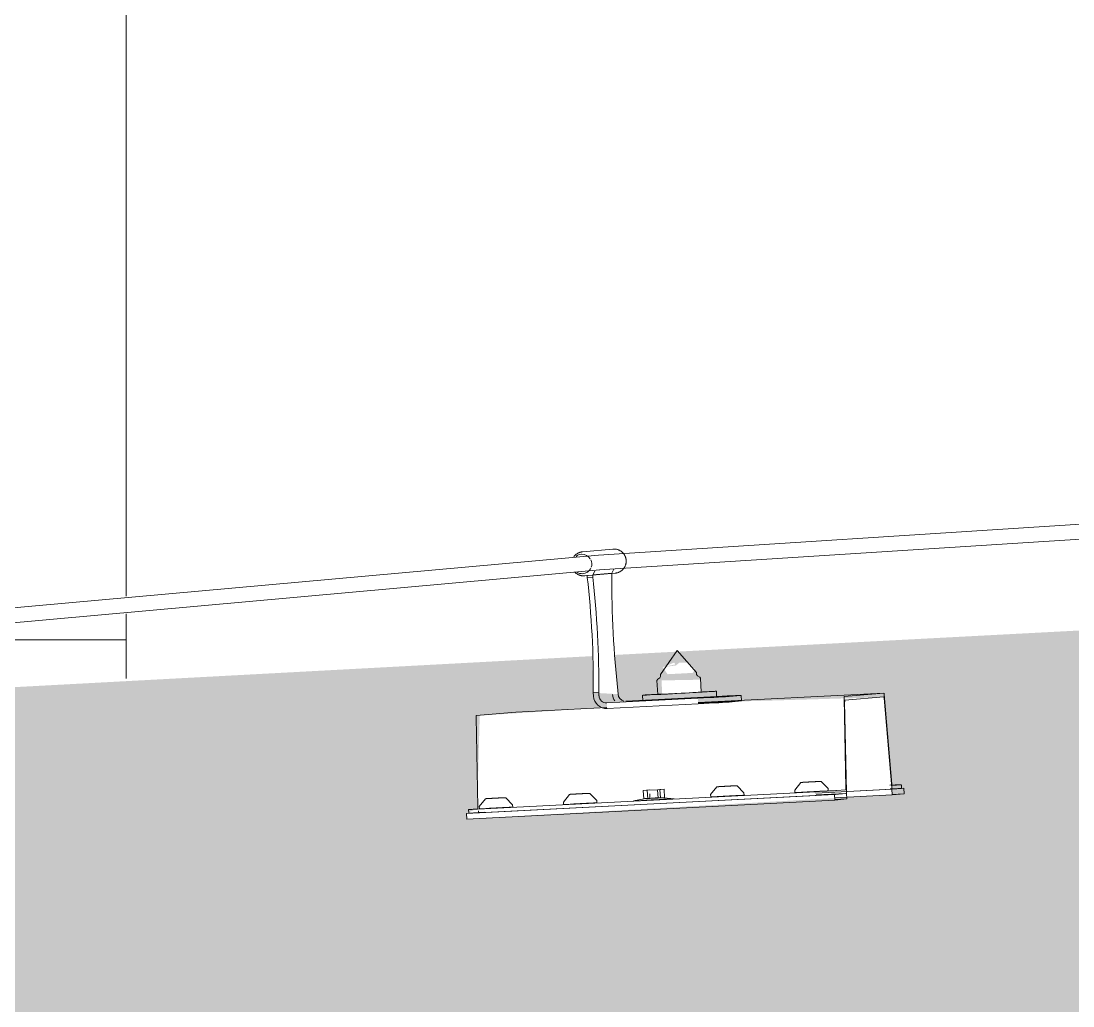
# Model space of a CAD drawing. Header units: millimetres. Extents: x 4237772 to 4686020, y -673 to 29459.
# Drawn here: x 4455386 to 4455952, y 11006 to 11536 of the extents above; entities that cross this region are included whole.
import ezdxf

# ---------------------------------------------------------------- set-up
doc = ezdxf.new("R2010")
doc.units = ezdxf.units.MM
for name, color, linetype, lineweight in [('A-ROOF-PATT', 132, 'Continuous', 5), ('A-WALL-PATT', 111, 'Continuous', 5), ('Q-SPCQ', 91, 'Continuous', 5)]:
    doc.layers.add(name, color=color, linetype=linetype, lineweight=lineweight)

# ---------------------------------------------------------------- blocks, each defined once
blk = doc.blocks.new('Static Line_Sayfa_Metal Deck_Pan Mount - Up to 15 _ pitch - Max 2 Users-1848369-SECTION - GRIDS B1-B2')
at = {"layer": 'Q-SPCQ'}
for p, q in [((4430807.18, 11296.18), (4430069.53, 11248.86)), ((4430070.04, 11240.88), (4430807.69, 11288.19)), ((4430077.37, 11252.08), (4430061.04, 11250.61)), ((4430077.62, 11252.1), (4430077.37, 11252.08)), ((4430069.56, 11248.87), (4421898.8, 10513.64)), ((4421899.52, 10505.67), (4430070.27, 11240.9)), ((4430062.21, 11237.66), (4430078.53, 11239.13)), ((4430066.45, 11238.17), (4430067.52, 11240.28)), ((4430066.45, 11238.17), (4430076.75, 11239.09)), ((4430077.82, 11241.21), (4430076.75, 11239.09)), ((4430076.75, 11239.09), (4430076.81, 11237.92)), ((4430061.96, 11237.65), (4430062.21, 11237.66)), ((4430063.48, 11238.01), (4430063.54, 11236.84)), ((4430063.54, 11236.84), (4430066.51, 11237)), ((4430066.51, 11237), (4430066.45, 11238.17)), ((4430102.94, 11184.58), (4430111.98, 11197.48)), ((4430122.31, 11185.59), (4430111.98, 11197.48)), ((4430101.06, 11181.31), (4430101.43, 11182.05)), ((4430102.62, 11182.82), (4430101.43, 11182.05)), ((4430102.99, 11183.55), (4430102.62, 11182.82)), ((4430102.94, 11184.58), (4430102.99, 11183.55)), ((4430122.37, 11184.56), (4430122.31, 11185.59)), ((4430122.37, 11184.56), (4430122.81, 11183.87)), ((4430124.07, 11183.23), (4430122.81, 11183.87)), ((4430124.52, 11182.53), (4430124.07, 11183.23)), ((4430124.91, 11175.13), (4430124.52, 11182.53)), ((4430080.04, 11176.01), (4430080.15, 11174.01)), ((4430101.06, 11181.31), (4430101.44, 11173.9)), ((4430069.74, 11175.08), (4430066.77, 11174.93)), ((4430066.77, 11174.93), (4430066.88, 11172.93)), ((4430069.85, 11173.08), (4430069.74, 11175.08)), ((4430123.04, 11171.82), (4430074.02, 11169.29)), ((4430084.32, 11170.22), (4430133.34, 11172.75)), ((4430093.33, 11173.48), (4430093.48, 11170.48)), ((4430223.19, 11174.59), (4430123.16, 11169.43)), ((4430133.18, 11172.55), (4430133.02, 11175.55)), ((4430139.82, 11172.76), (4430146.26, 11173.34)), ((4430139.98, 11169.76), (4430146.42, 11170.34)), ((4430146.54, 11170.36), (4430146.38, 11173.35)), ((4430201.76, 11171.9), (4430202.68, 11123.33)), ((4430223.19, 11174.59), (4430201.85, 11172.67)), ((4430202.15, 11170.69), (4430223.09, 11172.57)), ((4430223.26, 11171.83), (4430227.39, 11123.54)), ((4430227.49, 11125.56), (4430223.35, 11173.85)), ((4430074.07, 11166.9), (4430025.13, 11164.38)), ((4430074.17, 11166.3), (4430123.19, 11168.82)), ((4430133.49, 11169.75), (4430123.17, 11169.22)), ((4430202.99, 11121.35), (4430202.07, 11169.93)), ((4430004.62, 11113.12), (4430003.7, 11161.7)), ((4430003.79, 11162.46), (4430025.13, 11164.38)), ((4430232.5, 11125.26), (4430227.65, 11124.82)), ((4430232.69, 11123.27), (4430232.59, 11125.27)), ((4429998.5, 11109.81), (4430196.57, 11120.02)), ((4430008.3, 11112.32), (4430186.56, 11121.5)), ((4430008.41, 11110.32), (4430186.66, 11119.51)), ((4430097.07, 11122.43), (4430093.68, 11122.23)), ((4430093.68, 11122.23), (4430095.82, 11122.32)), ((4430093.92, 11117.68), (4430093.68, 11122.23)), ((4430095.82, 11122.32), (4430101.39, 11122.6)), ((4430095.82, 11122.32), (4430096.06, 11117.76)), ((4430097.17, 11120.39), (4430097.3, 11117.87)), ((4430101.39, 11122.6), (4430104.89, 11122.81)), ((4430101.39, 11122.6), (4430101.63, 11118.02)), ((4430104.89, 11122.81), (4430102.63, 11122.72)), ((4430102.63, 11122.72), (4430102.87, 11118.13)), ((4430104.89, 11122.81), (4430105.13, 11118.2)), ((4430129.92, 11119.97), (4430129.99, 11118.66)), ((4430147.96, 11119.6), (4430147.89, 11120.91)), ((4430175.21, 11122.31), (4430175.28, 11120.99)), ((4430186.6, 11120.7), (4430227.56, 11122.81)), ((4430227.46, 11122.8), (4430186.6, 11120.69)), ((4430203, 11120.6), (4430186.65, 11119.75)), ((4430193.26, 11121.93), (4430193.19, 11123.24)), ((4430203, 11120.6), (4430196.57, 11120.02)), ((4430196.57, 11120.02), (4430196.72, 11117.02)), ((4430196.66, 11118.21), (4430227.61, 11119.8)), ((4430202.6, 11122.57), (4430197.75, 11122.13)), ((4430197.85, 11120.13), (4430202.9, 11120.59)), ((4430203.16, 11117.6), (4430203, 11120.6)), ((4430233.89, 11123.38), (4430227.46, 11122.8)), ((4430227.46, 11122.8), (4430227.61, 11119.8)), ((4430227.47, 11123.05), (4430233.89, 11123.38)), ((4430227.56, 11122.81), (4430232.61, 11123.26)), ((4430227.6, 11120.05), (4430234.05, 11120.38)), ((4430227.61, 11119.8), (4430234.05, 11120.38)), ((4430234.05, 11120.38), (4430233.89, 11123.38)), ((4429998.66, 11106.81), (4430196.72, 11117.02)), ((4430023.44, 11113.18), (4430023.37, 11114.49)), ((4430050.69, 11115.89), (4430050.76, 11114.57)), ((4430068.74, 11115.51), (4430068.67, 11116.83)), ((4430094.12, 11117.73), (4430088.38, 11116.51)), ((4430097.35, 11117.01), (4430093.96, 11116.81)), ((4430093.96, 11116.81), (4430096.1, 11116.89)), ((4430096.1, 11116.89), (4430101.67, 11117.18)), ((4430101.67, 11117.18), (4430105.17, 11117.38)), ((4430105.17, 11117.38), (4430102.92, 11117.29)), ((4430110.34, 11117.66), (4430104.74, 11118.25)), ((4430196.71, 11117.27), (4430203.16, 11117.6)), ((4430196.72, 11117.02), (4430203.16, 11117.6)), ((4429998.5, 11109.81), (4430004.94, 11110.39)), ((4429998.66, 11106.81), (4429998.5, 11109.81)), ((4429999.6, 11111.91), (4429999.71, 11109.92)), ((4429999.69, 11111.92), (4430004.54, 11112.36)), ((4430004.84, 11110.38), (4429999.79, 11109.93)), ((4430008.39, 11110.57), (4430004.94, 11110.39)), ((4430005.4, 11113.55), (4430005.46, 11112.24))]:
    blk.add_line(p, q, dxfattribs=at)
at = {"layer": 'Q-SPCQ', "flags": 128}
for points in [[(4430061.04, 11250.61), (4430060.78, 11250.58), (4430060.52, 11250.54), (4430060.26, 11250.49), (4430060, 11250.43), (4430059.75, 11250.36), (4430059.49, 11250.28), (4430059.25, 11250.19), (4430059, 11250.09), (4430058.76, 11249.98), (4430058.53, 11249.86), (4430058.3, 11249.73), (4430058.08, 11249.59), (4430057.86, 11249.44), (4430057.65, 11249.29), (4430057.44, 11249.13), (4430057.24, 11248.95), (4430057.05, 11248.78), (4430056.87, 11248.59), (4430056.69, 11248.4), (4430056.53, 11248.2), (4430056.37, 11247.99), (4430056.22, 11247.78)], [(4430078.53, 11239.13), (4430078.79, 11239.16), (4430079.06, 11239.2), (4430079.31, 11239.25), (4430079.57, 11239.31), (4430079.83, 11239.38), (4430080.08, 11239.46), (4430080.33, 11239.56), (4430080.57, 11239.66), (4430080.81, 11239.77), (4430081.04, 11239.89), (4430081.27, 11240.02), (4430081.5, 11240.15), (4430081.71, 11240.3), (4430081.93, 11240.46), (4430082.13, 11240.62), (4430082.33, 11240.79), (4430082.52, 11240.97), (4430082.7, 11241.16), (4430082.88, 11241.35), (4430083.05, 11241.55), (4430083.2, 11241.76), (4430083.35, 11241.97), (4430083.5, 11242.19), (4430083.63, 11242.41), (4430083.75, 11242.64), (4430083.87, 11242.87), (4430083.97, 11243.1), (4430084.07, 11243.34), (4430084.15, 11243.59), (4430084.23, 11243.83), (4430084.29, 11244.08), (4430084.35, 11244.33), (4430084.4, 11244.59), (4430084.43, 11244.84), (4430084.46, 11245.1), (4430084.47, 11245.35), (4430084.48, 11245.61), (4430084.47, 11245.87), (4430084.46, 11246.12), (4430084.43, 11246.38), (4430084.4, 11246.63), (4430084.35, 11246.89), (4430084.3, 11247.14), (4430084.23, 11247.38), (4430084.15, 11247.63), (4430084.07, 11247.87), (4430083.97, 11248.11), (4430083.87, 11248.35), (4430083.76, 11248.58), (4430083.63, 11248.81), (4430083.5, 11249.03), (4430083.36, 11249.24), (4430083.21, 11249.46), (4430083.06, 11249.66), (4430082.89, 11249.86), (4430082.72, 11250.05), (4430082.53, 11250.24), (4430082.34, 11250.42), (4430082.15, 11250.59), (4430081.94, 11250.75), (4430081.73, 11250.91), (4430081.52, 11251.05), (4430081.3, 11251.19), (4430081.07, 11251.32), (4430080.83, 11251.44), (4430080.6, 11251.55), (4430080.35, 11251.65), (4430080.11, 11251.74), (4430079.86, 11251.82), (4430079.6, 11251.9), (4430079.35, 11251.96), (4430079.09, 11252.01), (4430078.83, 11252.05), (4430078.56, 11252.08), (4430078.3, 11252.1), (4430078.04, 11252.11), (4430077.77, 11252.11), (4430077.62, 11252.1)], [(4430056.86, 11239.69), (4430057.04, 11239.51), (4430057.23, 11239.33), (4430057.42, 11239.16), (4430057.63, 11238.99), (4430057.84, 11238.84), (4430058.05, 11238.69), (4430058.28, 11238.56), (4430058.5, 11238.43), (4430058.74, 11238.31), (4430058.98, 11238.19), (4430059.22, 11238.09), (4430059.46, 11238), (4430059.72, 11237.92), (4430059.97, 11237.85), (4430060.23, 11237.79), (4430060.48, 11237.74), (4430060.75, 11237.7), (4430061.01, 11237.67), (4430061.27, 11237.65), (4430061.54, 11237.64), (4430061.8, 11237.64), (4430061.96, 11237.65)], [(4430175.21, 11122.31), (4430178.53, 11126.46), (4430178.78, 11126.5), (4430178.88, 11126.51), (4430178.9, 11126.51)], [(4430193.19, 11123.24), (4430189.46, 11127.03), (4430189.21, 11127.04), (4430189.1, 11127.04), (4430189.04, 11127.04), (4430188.97, 11127.04), (4430188.91, 11127.04), (4430188.85, 11127.04), (4430188.78, 11127.03), (4430188.71, 11127.03), (4430188.63, 11127.03), (4430188.54, 11127.02), (4430188.45, 11127.02), (4430188.35, 11127.02), (4430188.25, 11127.01), (4430188.13, 11127.01), (4430188.02, 11127), (4430187.89, 11127), (4430187.76, 11126.99), (4430187.63, 11126.98), (4430187.48, 11126.98), (4430187.34, 11126.97), (4430187.18, 11126.96), (4430187.03, 11126.95), (4430186.86, 11126.95), (4430186.7, 11126.94), (4430186.53, 11126.93), (4430186.35, 11126.92), (4430186.17, 11126.91), (4430185.99, 11126.9), (4430185.8, 11126.89), (4430185.62, 11126.88), (4430185.43, 11126.87), (4430185.23, 11126.86), (4430185.04, 11126.86), (4430184.84, 11126.84), (4430184.64, 11126.83), (4430184.44, 11126.82), (4430184.24, 11126.81), (4430184.04, 11126.8), (4430183.84, 11126.79), (4430183.64, 11126.78), (4430183.45, 11126.77), (4430183.25, 11126.76), (4430183.05, 11126.75), (4430182.85, 11126.74), (4430182.66, 11126.73), (4430182.47, 11126.72), (4430182.28, 11126.71), (4430182.09, 11126.7), (4430181.91, 11126.69), (4430181.73, 11126.68), (4430181.55, 11126.67), (4430181.38, 11126.66), (4430181.21, 11126.65), (4430181.04, 11126.64), (4430180.88, 11126.63), (4430180.73, 11126.62), (4430180.58, 11126.62), (4430180.43, 11126.61), (4430180.29, 11126.6), (4430180.16, 11126.59), (4430180.03, 11126.58), (4430179.91, 11126.58), (4430179.8, 11126.57), (4430179.69, 11126.56), (4430179.58, 11126.56), (4430179.49, 11126.55), (4430179.4, 11126.55), (4430179.32, 11126.54), (4430179.24, 11126.54), (4430179.17, 11126.53), (4430179.1, 11126.53), (4430179.04, 11126.52), (4430178.98, 11126.52), (4430178.92, 11126.51), (4430178.9, 11126.51)], [(4430050.69, 11115.89), (4430054, 11120.04), (4430054.26, 11120.08), (4430054.36, 11120.09), (4430054.38, 11120.09)], [(4430068.67, 11116.83), (4430064.94, 11120.62), (4430064.69, 11120.63), (4430064.58, 11120.63), (4430064.51, 11120.62), (4430064.45, 11120.62), (4430064.39, 11120.62), (4430064.33, 11120.62), (4430064.26, 11120.62), (4430064.19, 11120.61), (4430064.11, 11120.61), (4430064.02, 11120.61), (4430063.93, 11120.6), (4430063.83, 11120.6), (4430063.73, 11120.59), (4430063.61, 11120.59), (4430063.5, 11120.58), (4430063.37, 11120.58), (4430063.24, 11120.57), (4430063.1, 11120.57), (4430062.96, 11120.56), (4430062.82, 11120.55), (4430062.66, 11120.54), (4430062.51, 11120.54), (4430062.34, 11120.53), (4430062.18, 11120.52), (4430062.01, 11120.51), (4430061.83, 11120.5), (4430061.65, 11120.49), (4430061.47, 11120.49), (4430061.28, 11120.48), (4430061.1, 11120.47), (4430060.9, 11120.46), (4430060.71, 11120.45), (4430060.52, 11120.44), (4430060.32, 11120.43), (4430060.12, 11120.42), (4430059.92, 11120.41), (4430059.72, 11120.4), (4430059.52, 11120.39), (4430059.32, 11120.38), (4430059.12, 11120.37), (4430058.92, 11120.35), (4430058.73, 11120.34), (4430058.53, 11120.33), (4430058.33, 11120.32), (4430058.14, 11120.31), (4430057.95, 11120.3), (4430057.76, 11120.29), (4430057.57, 11120.28), (4430057.39, 11120.27), (4430057.21, 11120.26), (4430057.03, 11120.25), (4430056.85, 11120.24), (4430056.69, 11120.23), (4430056.52, 11120.22), (4430056.36, 11120.22), (4430056.21, 11120.21), (4430056.06, 11120.2), (4430055.91, 11120.19), (4430055.77, 11120.18), (4430055.64, 11120.17), (4430055.51, 11120.17), (4430055.39, 11120.16), (4430055.27, 11120.15), (4430055.17, 11120.15), (4430055.06, 11120.14), (4430054.97, 11120.13), (4430054.88, 11120.13), (4430054.79, 11120.12), (4430054.72, 11120.12), (4430054.65, 11120.11), (4430054.58, 11120.11), (4430054.52, 11120.11), (4430054.46, 11120.1), (4430054.4, 11120.1), (4430054.38, 11120.09)], [(4430129.92, 11119.97), (4430133.23, 11124.13), (4430133.48, 11124.16), (4430133.58, 11124.17), (4430133.6, 11124.18)], [(4430147.89, 11120.91), (4430144.17, 11124.7), (4430143.91, 11124.71), (4430143.81, 11124.71), (4430143.74, 11124.71), (4430143.68, 11124.71), (4430143.62, 11124.7), (4430143.56, 11124.7), (4430143.49, 11124.7), (4430143.41, 11124.7), (4430143.33, 11124.69), (4430143.25, 11124.69), (4430143.16, 11124.69), (4430143.06, 11124.68), (4430142.95, 11124.68), (4430142.84, 11124.67), (4430142.72, 11124.67), (4430142.6, 11124.66), (4430142.47, 11124.65), (4430142.33, 11124.65), (4430142.19, 11124.64), (4430142.04, 11124.63), (4430141.89, 11124.63), (4430141.73, 11124.62), (4430141.57, 11124.61), (4430141.4, 11124.6), (4430141.23, 11124.6), (4430141.05, 11124.59), (4430140.88, 11124.58), (4430140.69, 11124.57), (4430140.51, 11124.56), (4430140.32, 11124.55), (4430140.13, 11124.54), (4430139.94, 11124.53), (4430139.74, 11124.52), (4430139.55, 11124.51), (4430139.35, 11124.5), (4430139.15, 11124.49), (4430138.95, 11124.48), (4430138.75, 11124.47), (4430138.55, 11124.46), (4430138.35, 11124.45), (4430138.15, 11124.44), (4430137.95, 11124.43), (4430137.75, 11124.42), (4430137.56, 11124.41), (4430137.36, 11124.4), (4430137.17, 11124.39), (4430136.98, 11124.38), (4430136.79, 11124.37), (4430136.61, 11124.36), (4430136.43, 11124.35), (4430136.25, 11124.34), (4430136.08, 11124.33), (4430135.91, 11124.32), (4430135.75, 11124.31), (4430135.59, 11124.3), (4430135.43, 11124.29), (4430135.28, 11124.28), (4430135.14, 11124.27), (4430135, 11124.27), (4430134.86, 11124.26), (4430134.74, 11124.25), (4430134.61, 11124.24), (4430134.5, 11124.24), (4430134.39, 11124.23), (4430134.29, 11124.22), (4430134.19, 11124.22), (4430134.1, 11124.21), (4430134.02, 11124.21), (4430133.94, 11124.2), (4430133.87, 11124.2), (4430133.81, 11124.19), (4430133.74, 11124.19), (4430133.68, 11124.18), (4430133.62, 11124.18), (4430133.6, 11124.18)], [(4430005.4, 11113.55), (4430008.71, 11117.71), (4430008.96, 11117.75), (4430009.06, 11117.76), (4430009.08, 11117.76)], [(4430023.37, 11114.49), (4430019.64, 11118.28), (4430019.39, 11118.29), (4430019.29, 11118.29), (4430019.22, 11118.29), (4430019.16, 11118.29), (4430019.1, 11118.29), (4430019.03, 11118.28), (4430018.97, 11118.28), (4430018.89, 11118.28), (4430018.81, 11118.28), (4430018.73, 11118.27), (4430018.63, 11118.27), (4430018.54, 11118.26), (4430018.43, 11118.26), (4430018.32, 11118.25), (4430018.2, 11118.25), (4430018.07, 11118.24), (4430017.94, 11118.24), (4430017.81, 11118.23), (4430017.67, 11118.22), (4430017.52, 11118.22), (4430017.37, 11118.21), (4430017.21, 11118.2), (4430017.05, 11118.19), (4430016.88, 11118.19), (4430016.71, 11118.18), (4430016.53, 11118.17), (4430016.36, 11118.16), (4430016.17, 11118.15), (4430015.99, 11118.14), (4430015.8, 11118.13), (4430015.61, 11118.12), (4430015.42, 11118.11), (4430015.22, 11118.1), (4430015.02, 11118.09), (4430014.83, 11118.08), (4430014.63, 11118.07), (4430014.43, 11118.06), (4430014.23, 11118.05), (4430014.03, 11118.04), (4430013.83, 11118.03), (4430013.63, 11118.02), (4430013.43, 11118.01), (4430013.23, 11118), (4430013.04, 11117.99), (4430012.84, 11117.98), (4430012.65, 11117.97), (4430012.46, 11117.96), (4430012.27, 11117.95), (4430012.09, 11117.94), (4430011.91, 11117.93), (4430011.73, 11117.92), (4430011.56, 11117.91), (4430011.39, 11117.9), (4430011.23, 11117.89), (4430011.06, 11117.88), (4430010.91, 11117.87), (4430010.76, 11117.86), (4430010.61, 11117.86), (4430010.48, 11117.85), (4430010.34, 11117.84), (4430010.21, 11117.83), (4430010.09, 11117.83), (4430009.98, 11117.82), (4430009.87, 11117.81), (4430009.77, 11117.81), (4430009.67, 11117.8), (4430009.58, 11117.79), (4430009.5, 11117.79), (4430009.42, 11117.78), (4430009.35, 11117.78), (4430009.28, 11117.78), (4430009.22, 11117.77), (4430009.16, 11117.77), (4430009.1, 11117.76), (4430009.08, 11117.76)]]:
    blk.add_lwpolyline(points, dxfattribs=at)
at = {"layer": 'Q-SPCQ'}
for centre, major_axis, ratio, start_param, end_param in [((4430060.78, 11244.06), (-0.47, 5.2), 0.991613, 0, 0.578027), ((4430060.78, 11244.06), (-0.47, 5.2), 0.991613, 5.198059, 6.245256), ((4430060.78, 11244.06), (-0.47, 5.2), 0.991613, 4.281047, 5.08396), ((4430060.78, 11244.06), (-0.47, 5.2), 0.991613, 2.471398, 3.103664), ((4430060.78, 11244.06), (-0.47, 5.2), 0.991613, 3.103664, 4.150861), ((4430057.08, 11205.16), (-3.6, 69.91), 0.129148, 4.258548, 5.176114), ((4430060.05, 11205.31), (-3.6, 69.91), 0.129148, 4.258548, 5.176114), ((4430086.51, 11207.69), (-3.6, 69.91), 0.129148, 1.116956, 2.034521), ((4430073.81, 11173.29), (-0.63, 6.97), 0.991613, 1.532867, 3.103664), ((4430073.81, 11173.29), (-0.36, 3.98), 0.991613, 1.532867, 3.103664), ((4430084.11, 11174.21), (-0.63, 6.97), 0.991613, 1.532867, 2.056466), ((4430084.11, 11174.21), (-0.36, 3.98), 0.991613, 1.532867, 2.841864), ((4430113.18, 11174.51), (19.85, 1.04), 0.004901, 3.012082, 6.153674), ((4430113.33, 11171.52), (19.85, 1.04), 0.004901, 3.012082, 6.153674), ((4430113.18, 11174.51), (19.85, 1.04), 0.004901, 2.076476, 3.012082), ((4430113.33, 11171.52), (19.85, 1.04), 0.004901, 6.153674, 9.295267), ((4430113.18, 11174.51), (11.73, 0.61), 0.004901, 3.012082, 6.153674), ((4430113.18, 11174.51), (11.73, 0.61), 0.004901, 2.602437, 3.012082), ((4430124.97, 11171.99), (14.98, 0.78), 0.004901, 4.582878, 6.153674), ((4430113.18, 11174.51), (19.85, 1.04), 0.004901, 6.153674, 7.186127), ((4430131.41, 11172.57), (14.98, 0.78), 0.004901, 6.153674, 7.724471), ((4430131.56, 11169.58), (14.98, 0.78), 0.004901, 6.153674, 7.724471), ((4430201.9, 11171.67), (-0.051, 0.999), 0.129148, 0.004942, 1.323579), ((4430202.21, 11169.69), (-0.051, 0.999), 0.129148, 0.004942, 1.323579), ((4430223.15, 11171.57), (-0.051, 0.999), 0.129148, 4.969491, 6.283185), ((4430223.24, 11173.59), (-0.051, 0.999), 0.129148, 4.969491, 5.848582), ((4430125.13, 11169), (14.98, 0.78), 0.004901, 4.582878, 6.153674), ((4430003.84, 11161.46), (-0.051, 0.999), 0.129148, 0.224715, 1.323579), ((4430222.6, 11124.75), (9.99, 0.52), 0.004901, 6.153674, 7.462671), ((4430227.6, 11125.82), (-0.051, 0.999), 0.129148, 1.827898, 3.141593), ((4430138.97, 11119.13), (8.99, 0.47), 0.004901, 6.153674, 9.295267), ((4430138.97, 11119.13), (8.99, 0.47), 0.004901, 5.106477, 6.153674), ((4430184.27, 11121.46), (8.99, 0.47), 0.004901, 3.012082, 4.059279), ((4430184.27, 11121.46), (8.99, 0.47), 0.004901, 6.153674, 9.295267), ((4430187.84, 11121.62), (9.99, 0.52), 0.004901, 4.582878, 6.153674), ((4430184.27, 11121.46), (8.99, 0.47), 0.004901, 5.106477, 6.153674), ((4430187.95, 11119.62), (9.99, 0.52), 0.004901, 5.630076, 6.153674), ((4430202.55, 11123.57), (-0.051, 0.999), 0.129148, 3.366308, 4.465172), ((4430202.85, 11121.59), (-0.051, 0.999), 0.129148, 3.146535, 4.465172), ((4430222.7, 11122.75), (9.99, 0.52), 0.004901, 6.153674, 7.462671), ((4430227.51, 11123.81), (-0.051, 0.999), 0.129148, 1.827898, 2.926762), ((4430059.75, 11115.04), (8.99, 0.47), 0.004901, 3.012082, 4.059279), ((4430059.75, 11115.04), (8.99, 0.47), 0.004901, 6.153674, 9.295267), ((4430059.75, 11115.04), (8.99, 0.47), 0.004901, 5.106477, 6.153674), ((4430099.36, 11117.08), (10.99, 0.57), 0.004901, 3.012082, 4.059279), ((4430099.36, 11117.08), (10.99, 0.57), 0.004901, 6.153674, 9.295267), ((4430099.36, 11117.08), (10.99, 0.57), 0.004901, 5.106477, 6.153674), ((4430138.97, 11119.13), (8.99, 0.47), 0.004901, 3.012082, 4.059279), ((4430009.59, 11112.43), (9.99, 0.52), 0.004901, 3.012082, 4.582878), ((4430009.69, 11110.44), (9.99, 0.52), 0.004901, 3.012082, 3.535681), ((4430004.48, 11113.36), (-0.051, 0.999), 0.129148, 3.366308, 4.465172), ((4430004.79, 11111.38), (-0.051, 0.999), 0.129148, 3.146535, 4.465172), ((4430014.45, 11112.71), (8.99, 0.47), 0.004901, 3.012082, 3.86853), ((4430014.45, 11112.71), (8.99, 0.47), 0.004901, 6.153674, 9.295267), ((4430014.45, 11112.71), (8.99, 0.47), 0.004901, 5.106477, 6.153674)]:
    blk.add_ellipse(centre, major_axis=major_axis, ratio=ratio, start_param=start_param, end_param=end_param, dxfattribs=at)
for points in [[(4430093.92, 11117.68), (4430094.48, 11117.8), (4430095.6, 11117.94), (4430096.73, 11117.92), (4430097.3, 11117.87)], [(4430096.06, 11117.76), (4430095.7, 11117.83), (4430094.98, 11117.88), (4430094.27, 11117.78), (4430093.92, 11117.68)], [(4430101.63, 11118.02), (4430100.69, 11118.06), (4430098.83, 11118.05), (4430096.98, 11117.88), (4430096.06, 11117.76)], [(4430097.3, 11117.87), (4430098.23, 11118), (4430100.08, 11118.16), (4430101.94, 11118.17), (4430102.87, 11118.13)], [(4430105.13, 11118.2), (4430104.54, 11118.24), (4430103.37, 11118.26), (4430102.21, 11118.13), (4430101.63, 11118.02)], [(4430102.87, 11118.13), (4430103.24, 11118.22), (4430103.99, 11118.32), (4430104.75, 11118.26), (4430105.13, 11118.2)]]:
    blk.add_open_spline(points, degree=3, dxfattribs=at)

msp = doc.modelspace()

# ---------------------------------------------------------------- hatches: boundary and pattern name
at = {"layer": 'A-ROOF-PATT'}
h = msp.add_hatch(dxfattribs=at)
h.set_pattern_fill('FP_187', color=256, style=0, pattern_type=2)
h.set_pattern_definition([(3.013, (37691.9309, -226018.123), (-31.18210451525, -1.0529e-05), [])])
h.paths.add_polyline_path([(4446822.66, 10371.9), (4446831.46, 10372.36), (4446831.72, 10369.14), (4446837.2, 10369.96), (4446837.06, 10372.67), (4446822.08, 10371.9)])
h.paths.add_polyline_path([(4447460.75, 10390.35), (4447461.43, 10390.39), (4447460.75, 10426.49)])
h.paths.add_polyline_path([(4435506.16, 9766.59), (4446705.38, 10350.94), (4446710.37, 10360.24), (4446785.05, 10367.42), (4446784.92, 10369.96), (4446800.8, 10373.36), (4446800.32, 10382.53), (4446826.25, 10384.04), (4446826.85, 10372.57), (4446852.52, 10373.82), (4446852.77, 10370.22), (4446922.52, 10373.82), (4446927.28, 10362.52), (4447460.75, 10390.35), (4447462.72, 10427.25), (4447531.16, 10432.22), (4447531.07, 10434.09), (4447580.2, 10434.4), (4447580.24, 10434.23), (4447680.24, 10437.13), (4447680.68, 10432.22), (4447684.44, 10402.03), (4461505.45, 11123.17), (4461702.69, 11188.78), (4461702.69, 11216.84), (4461413.29, 11201.99), (4461413.29, 11495.36), (4461113.08, 11479.57), (4461111.37, 11277.74), (4460816.88, 11226.59), (4460803.94, 11228.29), (4460788.71, 11235.72), (4460779, 11244.52), (4460771.94, 11255.52), (4460768.01, 11267.97), (4460767.46, 11281.01), (4460770.34, 11293.77), (4460775.26, 11303.78), (4460785.55, 11315.03), (4460797.47, 11322.21), (4460814.63, 11326.96), (4461013.08, 11361.95), (4461013.08, 11474.31), (4456579.26, 11241.06), (4456599.23, 11193.61), (4456641.72, 11195.8), (4456641.72, 11189.78), (4456526.41, 11181.12), (4456524.95, 11187.22), (4456505.59, 11233.2), (4456436.4, 11228.92), (4456419.79, 11178.26), (4456306.56, 11169.79), (4456306.41, 11175.79), (4456349.24, 11179.65), (4456366.41, 11229.12), (4456348.46, 11228.92), (4455705.83, 11195.11), (4455707.69, 11174.01), (4455697.38, 11174.59), (4455695.97, 11175.01), (4455694.32, 11174.93), (4455693.64, 11194.47), (4454961.71, 11155.16), (4454964.92, 11107.17), (4454954.61, 11107.75), (4454953.83, 11108.21), (4454951.55, 11108.09), (4454949.77, 11155.33), (4454420.51, 11125.97), (4454221.07, 11105.95), (4454218.77, 11103.97), (4454220.64, 11056.53), (4454222.15, 11040.34), (4454211.83, 11040.91), (4454211.06, 11041.37), (4454208.77, 11041.25), (4454206.23, 11096.25), (4454207.03, 11103.25), (4454208.52, 11103.32), (4454208.45, 11104.38), (4454203.05, 11105.18), (4454198.44, 11105.98), (4453478.3, 11039.12), (4453475.99, 11037.14), (4453477.86, 10989.7), (4453479.38, 10973.5), (4453469.06, 10974.08), (4453468.29, 10974.54), (4453466, 10974.42), (4453463.45, 11029.42), (4453464.25, 11036.41), (4453465.74, 11036.49), (4453465.68, 11037.54), (4453460.28, 11038.34), (4453455.66, 11039.15), (4452735.52, 10972.28), (4452733.22, 10970.3), (4452735.09, 10922.86), (4452736.6, 10906.66), (4452726.29, 10907.24), (4452725.52, 10907.7), (4452723.23, 10907.58), (4452720.68, 10962.58), (4452721.48, 10969.57), (4452722.97, 10969.65), (4452722.91, 10970.7), (4452717.5, 10971.5), (4452712.89, 10972.31), (4451992.75, 10905.44), (4451990.45, 10903.46), (4451992.32, 10856.02), (4451993.83, 10839.83), (4451983.52, 10840.4), (4451982.74, 10840.86), (4451980.46, 10840.74), (4451977.91, 10895.74), (4451978.71, 10902.73), (4451980.2, 10902.81), (4451980.14, 10903.87), (4451974.73, 10904.67), (4451970.12, 10905.47), (4451249.98, 10838.61), (4451247.67, 10836.63), (4451249.55, 10789.18), (4451251.06, 10772.99), (4451240.74, 10773.56), (4451239.97, 10774.02), (4451237.68, 10773.91), (4451235.14, 10828.9), (4451235.94, 10835.9), (4451237.42, 10835.97), (4451237.36, 10837.03), (4451231.96, 10837.83), (4451227.35, 10838.64), (4450507.21, 10771.77), (4450504.9, 10769.79), (4450506.77, 10722.35), (4450508.28, 10706.15), (4450497.97, 10706.73), (4450497.2, 10707.19), (4450494.91, 10707.07), (4450492.36, 10762.07), (4450493.16, 10769.06), (4450494.65, 10769.14), (4450494.59, 10770.19), (4450489.19, 10770.99), (4450484.57, 10771.8), (4449764.43, 10704.93), (4449762.13, 10702.95), (4449764, 10655.51), (4449765.51, 10639.32), (4449755.2, 10639.89), (4449755.02, 10640.38), (4449752.14, 10640.23), (4449749.59, 10695.23), (4449750.39, 10702.22), (4449751.88, 10702.3), (4449751.82, 10703.36), (4449746.41, 10704.15), (4449741.8, 10704.96), (4449021.66, 10638.09), (4449019.36, 10636.11), (4449021.23, 10588.67), (4449022.74, 10572.48), (4449012.42, 10573.05), (4449011.65, 10573.51), (4449009.37, 10573.4), (4449006.82, 10628.39), (4449007.62, 10635.39), (4449009.11, 10635.46), (4449009.05, 10636.52), (4449003.64, 10637.32), (4448999.03, 10638.13), (4448278.89, 10571.26), (4448276.58, 10569.28), (4448279.39, 10511.83), (4448279.97, 10505.64), (4448269.64, 10506.97), (4448269.47, 10506.71), (4448266.58, 10508.82), (4448264.05, 10561.56), (4448264.84, 10568.55), (4448266.33, 10568.63), (4448266.27, 10569.68), (4448260.87, 10570.48), (4448256.26, 10571.29), (4447536.12, 10504.42), (4447533.81, 10502.44), (4447535.68, 10455), (4447537.19, 10438.8), (4447526.89, 10438.8), (4447526.11, 10439.84), (4447523.82, 10439.72), (4447521.27, 10494.72), (4447522.07, 10501.71), (4447523.56, 10501.79), (4447523.5, 10502.85), (4447518.1, 10503.64), (4447513.4, 10507.64), (4447513.21, 10511.23), (4447524.08, 10515.94), (4447537.51, 10515.42), (4447540.4, 10514.9), (4448261.78, 10581.91), (4448264.06, 10582.53), (4448280.28, 10582.26), (4448283.17, 10581.74), (4449006, 10648), (4449006.84, 10649.36), (4449023.05, 10649.1), (4449025.95, 10648.57), (4449747.33, 10715.59), (4449749.61, 10716.2), (4449765.83, 10715.93), (4449768.72, 10715.41), (4450490.1, 10782.42), (4450492.38, 10783.04), (4450508.6, 10782.77), (4450511.49, 10782.25), (4451232.87, 10849.26), (4451235.15, 10849.87), (4451251.37, 10849.61), (4451254.26, 10849.09), (4451975.65, 10916.1), (4451977.93, 10916.71), (4451994.15, 10916.44), (4451997.04, 10915.92), (4452718.42, 10982.93), (4452720.7, 10983.55), (4452736.92, 10983.28), (4452739.81, 10982.76), (4453461.19, 11049.77), (4453463.47, 11050.38), (4453479.69, 11050.12), (4453482.58, 11049.6), (4453969.24, 11093.53), (4435680.2, 9779.1)])
h.paths.add_polyline_path([(4446778.76, 10354.77), (4446851.35, 10360.04), (4446849.55, 10364.32), (4446780.36, 10360.04), (4446779.49, 10357.15)])
h.paths.add_polyline_path([(4446805.28, 10371.62), (4446806.81, 10373.82), (4446805.44, 10373.36)])
h.paths.add_polyline_path([(4446781.79, 10372.8), (4446781.79, 10392.77), (4446777.12, 10392.78), (4446786.88, 10439.9), (4446791.83, 10440.15), (4446796.55, 10391.06), (4446798.53, 10374.31), (4446784.92, 10373.08)])
h.paths.add_polyline_path([(4446800.23, 10384.68), (4446802.88, 10389.42), (4446810.61, 10391.79), (4446827.05, 10386.36), (4446802.88, 10384.81)])
h.paths.add_polyline_path([(4447531.07, 10434.09), (4447587.96, 10437.36), (4447534.71, 10434.29)])
h.paths.add_polyline_path([(4448198.48, 10438.44), (4448198.32, 10441.44), (4448204.42, 10444.21), (4448204.3, 10452.23), (4448205.5, 10494.09), (4448273.96, 10498.54), (4448274, 10500.94), (4448330.73, 10504.2), (4448322.86, 10503.45), (4448323.02, 10501.06), (4448423.01, 10503.97), (4448424.99, 10481.13), (4448427.47, 10454.69), (4448427.32, 10453.66), (4448427.21, 10451.42), (4448203.52, 10438.7)])
h.paths.add_polyline_path([(4447560.93, 10438.79), (4447560.54, 10446.2), (4447581.49, 10447.04), (4447581.86, 10439.91), (4447561.28, 10438.8)])
h.paths.add_polyline_path([(4447561.2, 10453.38), (4447567.46, 10455.8), (4447568.29, 10454.85), (4447565.32, 10454.24)])
h.paths.add_polyline_path([(4447563.79, 10449.53), (4447563.79, 10452.94), (4447568.3, 10454.24), (4447570.2, 10455.8), (4447575.03, 10455.8), (4447578.56, 10452.16), (4447577.38, 10450.26), (4447568.33, 10449.76)])
h.paths.add_polyline_path([(4448941.25, 10505.28), (4448941.1, 10508.28), (4448947.2, 10511.04), (4448947.07, 10519.06), (4448948.27, 10560.93), (4449016.74, 10565.37), (4449016.77, 10567.78), (4449073.5, 10571.03), (4449065.63, 10570.29), (4449065.79, 10567.9), (4449165.78, 10570.81), (4449166.68, 10560.63), (4449170.25, 10521.52), (4449170.09, 10520.5), (4449169.99, 10518.26), (4448948.6, 10505.66)])
h.paths.add_polyline_path([(4448303.7, 10505.62), (4448303.31, 10513.03), (4448324.37, 10511.83), (4448324.63, 10506.74), (4448304.05, 10505.64)])
h.paths.add_polyline_path([(4448303.98, 10520.22), (4448310.24, 10522.64), (4448311.07, 10521.69), (4448308.09, 10521.07)])
h.paths.add_polyline_path([(4448306.56, 10516.37), (4448306.56, 10519.78), (4448311.08, 10521.07), (4448312.97, 10522.64), (4448317.8, 10522.64), (4448321.33, 10519), (4448320.16, 10517.1), (4448311.1, 10516.6)])
h.paths.add_polyline_path([(4449684.03, 10572.12), (4449683.87, 10575.11), (4449689.97, 10577.88), (4449689.85, 10585.9), (4449691.04, 10627.76), (4449759.51, 10632.21), (4449759.54, 10634.61), (4449816.27, 10637.87), (4449808.4, 10637.12), (4449808.56, 10634.74), (4449908.56, 10637.64), (4449909.45, 10627.47), (4449913.02, 10588.36), (4449912.86, 10587.33), (4449912.76, 10585.09), (4449689.07, 10572.38)])
h.paths.add_polyline_path([(4449046.47, 10572.46), (4449046.09, 10579.87), (4449067.03, 10580.72), (4449067.41, 10573.58), (4449046.82, 10572.48)])
h.paths.add_polyline_path([(4449046.75, 10587.06), (4449053.01, 10589.48), (4449053.84, 10588.53), (4449050.86, 10587.91)])
h.paths.add_polyline_path([(4449049.33, 10583.2), (4449049.33, 10586.61), (4449053.85, 10587.91), (4449055.75, 10589.48), (4449060.57, 10589.48), (4449064.11, 10585.84), (4449062.93, 10583.93), (4449053.87, 10583.44)])
h.paths.add_polyline_path([(4450426.8, 10638.96), (4450426.64, 10641.95), (4450432.74, 10644.72), (4450432.62, 10652.74), (4450433.81, 10694.6), (4450502.28, 10699.05), (4450502.31, 10701.45), (4450559.05, 10704.71), (4450551.18, 10703.96), (4450551.33, 10701.57), (4450651.33, 10704.48), (4450652.23, 10694.3), (4450655.79, 10655.2), (4450655.64, 10654.17), (4450655.53, 10651.93), (4450484.93, 10641.95)])
h.paths.add_polyline_path([(4449789.24, 10639.3), (4449788.86, 10646.71), (4449809.81, 10647.55), (4449810.18, 10640.42), (4449789.59, 10639.32)])
h.paths.add_polyline_path([(4449789.52, 10653.89), (4449795.78, 10656.31), (4449796.61, 10655.36), (4449793.63, 10654.75)])
h.paths.add_polyline_path([(4449792.11, 10650.04), (4449792.11, 10653.45), (4449796.62, 10654.75), (4449798.52, 10656.31), (4449803.35, 10656.31), (4449806.88, 10652.67), (4449805.7, 10650.77), (4449796.65, 10650.28)])
h.paths.add_polyline_path([(4451169.57, 10705.79), (4451169.41, 10708.79), (4451175.51, 10711.55), (4451175.39, 10719.58), (4451176.59, 10761.44), (4451245.05, 10765.88), (4451246.94, 10768.45), (4451301.82, 10771.54), (4451293.95, 10770.8), (4451294.11, 10768.41), (4451394.1, 10771.32), (4451395, 10761.14), (4451398.56, 10722.03), (4451398.41, 10721.01), (4451398.31, 10718.77), (4451174.61, 10706.05)])
h.paths.add_polyline_path([(4450532.02, 10706.13), (4450531.63, 10713.54), (4450552.6, 10713.93), (4450552.95, 10707.25), (4450532.37, 10706.15)])
h.paths.add_polyline_path([(4450532.29, 10720.73), (4450538.55, 10723.15), (4450538.99, 10722.12), (4450536.41, 10721.58)])
h.paths.add_polyline_path([(4450534.88, 10716.88), (4450532.29, 10720.73), (4450539.39, 10721.58), (4450541.29, 10723.15), (4450546.12, 10723.15), (4450549.65, 10719.51), (4450548.47, 10717.61), (4450539.25, 10717.1)])
h.paths.add_polyline_path([(4451912.34, 10772.63), (4451912.19, 10775.63), (4451918.29, 10778.39), (4451918.16, 10786.41), (4451919.36, 10828.27), (4451987.83, 10832.72), (4451989.38, 10835.26), (4452044.59, 10838.38), (4452036.72, 10837.64), (4452036.88, 10835.25), (4452136.87, 10838.15), (4452137.77, 10827.98), (4452141.34, 10788.87), (4452141.18, 10787.85), (4452141.08, 10785.61), (4451917.39, 10772.89)])
h.paths.add_polyline_path([(4451274.79, 10772.97), (4451274.4, 10780.38), (4451295.35, 10781.23), (4451295.72, 10774.09), (4451275.14, 10772.99)])
h.paths.add_polyline_path([(4451275.07, 10787.57), (4451281.33, 10789.99), (4451282.16, 10789.04), (4451279.18, 10788.42)])
h.paths.add_polyline_path([(4451277.65, 10783.72), (4451277.65, 10787.13), (4451282.17, 10788.42), (4451284.07, 10789.99), (4451288.89, 10789.99), (4451292.42, 10786.35), (4451291.25, 10784.44), (4451282.19, 10783.95)])
h.paths.add_polyline_path([(4452655.12, 10839.47), (4452654.96, 10842.46), (4452661.06, 10845.23), (4452660.88, 10856.33), (4452662.13, 10895.11), (4452730.6, 10899.56), (4452731.83, 10902.07), (4452787.37, 10905.22), (4452779.49, 10904.47), (4452779.65, 10902.08), (4452879.65, 10904.99), (4452880.54, 10894.81), (4452884.11, 10855.71), (4452883.95, 10854.68), (4452883.85, 10852.44), (4452660.16, 10839.73)])
h.paths.add_polyline_path([(4452017.56, 10839.81), (4452017.18, 10847.22), (4452038.12, 10848.06), (4452038.5, 10840.93), (4452017.91, 10839.83)])
h.paths.add_polyline_path([(4452017.84, 10854.41), (4452022.97, 10858.12), (4452024.93, 10855.87), (4452021.95, 10855.26)])
h.paths.add_polyline_path([(4452020.42, 10850.55), (4452020.42, 10853.96), (4452024.94, 10855.26), (4452025.84, 10856.33), (4452029.44, 10858.12), (4452035.2, 10853.18), (4452034.02, 10851.28), (4452024.96, 10850.79)])
h.paths.add_polyline_path([(4453397.89, 10906.3), (4453397.73, 10909.3), (4453403.83, 10912.07), (4453403.71, 10920.09), (4453404.9, 10961.95), (4453473.37, 10966.39), (4453474.27, 10968.88), (4453530.14, 10972.06), (4453522.27, 10971.31), (4453522.42, 10968.92), (4453622.42, 10971.83), (4453623.32, 10961.65), (4453626.88, 10922.54), (4453626.73, 10921.52), (4453626.62, 10919.28), (4453402.93, 10906.56)])
h.paths.add_polyline_path([(4452760.34, 10906.65), (4452759.95, 10914.05), (4452780.92, 10914.44), (4452781.27, 10907.77), (4452760.68, 10906.66)])
h.paths.add_polyline_path([(4452760.61, 10921.24), (4452766.87, 10923.66), (4452767.31, 10922.63), (4452764.72, 10922.09)])
h.paths.add_polyline_path([(4452763.2, 10917.39), (4452760.61, 10921.24), (4452767.71, 10922.09), (4452769.61, 10923.66), (4452774.44, 10923.66), (4452777.97, 10920.02), (4452776.79, 10918.12), (4452767.57, 10917.61)])
h.paths.add_polyline_path([(4454140.66, 10973.14), (4454140.5, 10976.14), (4454146.6, 10978.9), (4454146.48, 10986.92), (4454147.68, 11028.78), (4454216.14, 11033.23), (4454216.72, 11035.68), (4454272.91, 11038.89), (4454265.04, 11038.15), (4454265.2, 11035.76), (4454365.19, 11038.67), (4454366.09, 11028.49), (4454369.65, 10989.38), (4454369.5, 10988.36), (4454369.4, 10986.12), (4454145.7, 10973.4)])
h.paths.add_polyline_path([(4453503.11, 10973.48), (4453502.72, 10980.89), (4453523.67, 10981.74), (4453524.04, 10974.6), (4453503.46, 10973.5)])
h.paths.add_polyline_path([(4453503.39, 10988.08), (4453509.64, 10990.5), (4453510.48, 10989.55), (4453507.5, 10988.93)])
h.paths.add_polyline_path([(4453505.97, 10984.23), (4453505.97, 10987.64), (4453510.48, 10988.93), (4453512.38, 10990.5), (4453517.21, 10990.5), (4453520.74, 10986.86), (4453519.56, 10984.96), (4453510.51, 10984.46)])
h.paths.add_polyline_path([(4454883.43, 11039.98), (4454883.28, 11042.97), (4454889.38, 11045.74), (4454888.98, 11068.38), (4454890.45, 11095.62), (4454958.92, 11100.07), (4454959.17, 11102.49), (4455015.68, 11105.73), (4455007.81, 11104.98), (4455007.97, 11102.6), (4455107.96, 11105.5), (4455108.86, 11095.32), (4455112.43, 11056.22), (4455112.27, 11055.19), (4455112.17, 11052.95), (4454888.48, 11040.24)])
h.paths.add_polyline_path([(4454245.88, 11040.32), (4454245.49, 11047.73), (4454266.44, 11048.58), (4454266.81, 11041.44), (4454246.23, 11040.34)])
h.paths.add_polyline_path([(4454246.16, 11054.92), (4454252.42, 11057.33), (4454253.25, 11056.38), (4454250.27, 11055.77)])
h.paths.add_polyline_path([(4454248.74, 11051.06), (4454248.74, 11054.47), (4454253.26, 11055.77), (4454255.16, 11057.33), (4454259.98, 11057.33), (4454263.52, 11053.69), (4454262.34, 11051.79), (4454253.28, 11051.3)])
h.paths.add_polyline_path([(4455626.21, 11106.81), (4455626.05, 11109.81), (4455632.15, 11112.58), (4455632.03, 11120.6), (4455633.22, 11162.46), (4455701.69, 11166.9), (4455701.72, 11169.31), (4455758.46, 11172.57), (4455750.59, 11171.82), (4455750.74, 11169.43), (4455850.74, 11172.34), (4455852.53, 11151.67), (4455855.2, 11123.05), (4455855.04, 11122.03), (4455854.94, 11119.79), (4455631.25, 11107.07)])
h.paths.add_polyline_path([(4454988.65, 11107.16), (4454988.27, 11114.56), (4455009.24, 11114.95), (4455009.59, 11108.28), (4454989, 11107.17)])
h.paths.add_polyline_path([(4454988.93, 11121.75), (4454995.19, 11124.17), (4454995.62, 11123.14), (4454993.04, 11122.6)])
h.paths.add_polyline_path([(4454991.51, 11117.9), (4454988.93, 11121.75), (4454996.03, 11122.6), (4454997.93, 11124.17), (4455002.76, 11124.17), (4455006.29, 11120.53), (4455005.11, 11118.63), (4454995.89, 11118.13)])
h.paths.add_polyline_path([(4455731.43, 11173.99), (4455731.04, 11181.4), (4455752.01, 11181.79), (4455752.36, 11175.11), (4455731.78, 11174.01)])
h.paths.add_polyline_path([(4455731.7, 11188.59), (4455737.96, 11191.01), (4455738.4, 11189.98), (4455735.81, 11189.44)])
h.paths.add_polyline_path([(4455734.29, 11184.74), (4455731.7, 11188.59), (4455738.8, 11189.44), (4455740.7, 11191.01), (4455745.53, 11191.01), (4455749.06, 11187.37), (4455747.88, 11185.47), (4455738.66, 11184.96)])
h.paths.add_polyline_path([(4462928.79, 11280.31), (4467172.61, 11503.7), (4466984.34, 11503.7), (4466984.34, 11494.04), (4462928.79, 11281.34)])
at = {"layer": 'A-WALL-PATT'}
h = msp.add_hatch(dxfattribs=at)
h.set_pattern_fill('FP_191', color=256, style=0, pattern_type=2)
h.set_pattern_definition([(90, (4454244, 7600), (-5977, 4e-13), [1200, -1200]), (90, (4455439.6, 7600), (-5977, 4e-13), [1200, -1200]), (90, (4456635, 7600), (-5977, 4e-13), [1200, -1200]), (90, (4455439.6, 8800), (-5977, 4e-13), [1200, -1200]), (90, (4456635, 8800), (-5977, 4e-13), [1200, -1200]), (180, (4455439.6, 8800), (-3e-13, -2400), [1195.4, -4781.7]), (180, (4456635, 10000), (-3e-13, -2400), [1195.4, -4781.7]), (90, (4456635, 7600), (-5977, 4e-13), [1200, -1200]), (90, (4457830.5, 7600), (-5977, 4e-13), [1200, -1200]), (90, (4458428, 7600), (-5977, 4e-13), [1200, -1200]), (90, (4457830.5, 8800), (-5977, 4e-13), [1200, -1200]), (90, (4458428, 8800), (-5977, 4e-13), [1200, -1200]), (180, (4457830.5, 8800), (-3e-13, -2400), [1195.4, -4781.7]), (180, (4458428.2, 10000), (-3e-13, -2400), [597.7, -5379.4]), (90, (4453646.5, 7600), (-5977, 4e-13), [1200, -1200]), (90, (4454244, 7600), (-5977, 4e-13), [1200, -1200]), (90, (4453646.5, 8800), (-5977, 4e-13), [1200, -1200]), (90, (4454244, 8800), (-5977, 4e-13), [1200, -1200]), (180, (4453646.5, 8800), (-3e-13, -2400), [1195.4, -4781.7]), (180, (4454244.2, 10000), (-3e-13, -2400), [597.7, -5379.4]), (90, (4454244, 7600), (-5977, 4e-13), [1200, -1200]), (90, (4452451, 7600), (-5977, 4e-13), [1200, -1200])])
h.paths.add_polyline_path([(4454844.38, 11149.79), (4454949.77, 11155.33), (4454949.8, 11170.08), (4454951.29, 11170.16), (4454951.23, 11171.21), (4454945.82, 11172.01), (4454941.21, 11172.82), (4454860.75, 11165.58)])
h.paths.add_polyline_path([(4454961.68, 11155.96), (4455694, 11196.24), (4455695.12, 11226.32), (4455692, 11237.87), (4455688.59, 11238.85), (4455683.98, 11239.66), (4454963.84, 11172.79), (4454961.54, 11170.81)])
h.paths.add_polyline_path([(4456475.18, 11240.6), (4456474.57, 11240.7), (4456475.16, 11240.6)])
h.paths.add_polyline_path([(4456500.83, 11242.24), (4456487.57, 11240.02), (4456487.77, 11238.02), (4456493.16, 11240.52), (4456493.1, 11241.55)])
h.paths.add_polyline_path([(4454869.93, 11174.43), (4454946.74, 11183.44), (4454949.02, 11184.06), (4454965.24, 11183.79), (4454968.13, 11183.27), (4455690.96, 11249.54), (4455691.79, 11250.9), (4455708.01, 11250.63), (4455710.98, 11247.67), (4455708.99, 11241.18), (4455704.31, 11237.65), (4455706.11, 11195.12), (4456441.12, 11235.84), (4456441.22, 11238.86), (4456456.84, 11242.24), (4456458.52, 11251.52), (4456460.67, 11251.63), (4456462.39, 11251.71), (4456482.29, 11253.05), (4456482.9, 11241.45), (4456508.6, 11241.91), (4456508.81, 11239.1), (4460156.29, 11429.24), (4461013.08, 11474.31), (4461013.08, 12477.76), (4460959.44, 12477.76), (4460959.44, 12931.53), (4460909.44, 12931.53), (4460909.44, 13582.93), (4460959.44, 13582.93), (4460959.44, 13674.82), (4460909.44, 13674.82), (4460909.44, 14192.8), (4460959.44, 14192.8), (4460959.44, 14842.47), (4459393.76, 15121.63), (4459393.76, 15455.66), (4459309.43, 15456.09), (4454871.36, 11175.81)])
h.paths.add_polyline_path([(4456437.84, 11241.68), (4456438.42, 11305.65), (4456452.27, 11262.94), (4456452.27, 11242.98), (4456440.96, 11241.96)])
h.paths.add_polyline_path([(4456432.88, 11241.42), (4456430.25, 11296.25), (4456435.05, 11296.49), (4456435.2, 11241.54)])
h.paths.add_polyline_path([(4456456.28, 11253.56), (4456458.44, 11258.67), (4456472.95, 11261.67), (4456479.65, 11259.66), (4456483.09, 11255.24), (4456456.95, 11253.59)])
h.paths.add_polyline_path([(4461113.08, 11479.57), (4461413.29, 11495.36), (4461413.29, 11582.42), (4461337.1, 11582.42), (4461337.1, 12477.76), (4461113.08, 12477.76), (4461113.08, 11492.48)])
h.paths.add_polyline_path([(4460679.95, 15194.72), (4460679.95, 15340.01), (4460393.75, 15341.44), (4460393.75, 15245.36), (4460657.39, 15198.71)])
h.paths.add_polyline_path([(4460244.27, 15195.67), (4460244.27, 15342.19), (4459963.46, 15343.6), (4459963.46, 15245.36), (4460227.09, 15198.71)])
h.paths.add_polyline_path([(4459813.97, 15197.46), (4459813.97, 15344.34), (4459543.25, 15345.7), (4459543.25, 15245.36), (4459806.88, 15198.71)])
h.paths.add_polyline_path([(4461013.08, 15212.86), (4461014.78, 15320), (4461112.6, 15321.68), (4461112.6, 15337.84), (4460829.44, 15339.26), (4460829.44, 15261.54), (4460856.23, 15240.61), (4461007.28, 15213.89)])
h.paths.add_polyline_path([(4460852.03, 15241.36), (4460829.44, 15259), (4460829.44, 15245.36), (4460841.56, 15243.21)])

# ---------------------------------------------------------------- block references
at = {"layer": 'Q-SPCQ'}
msp.add_blockref('Static Line_Sayfa_Metal Deck_Pan Mount - Up to 15 _ pitch - Max 2 Users-1848369-SECTION - GRIDS B1-B2', (25627.55, 0), dxfattribs=at)

doc.saveas('drawing.dxf')
